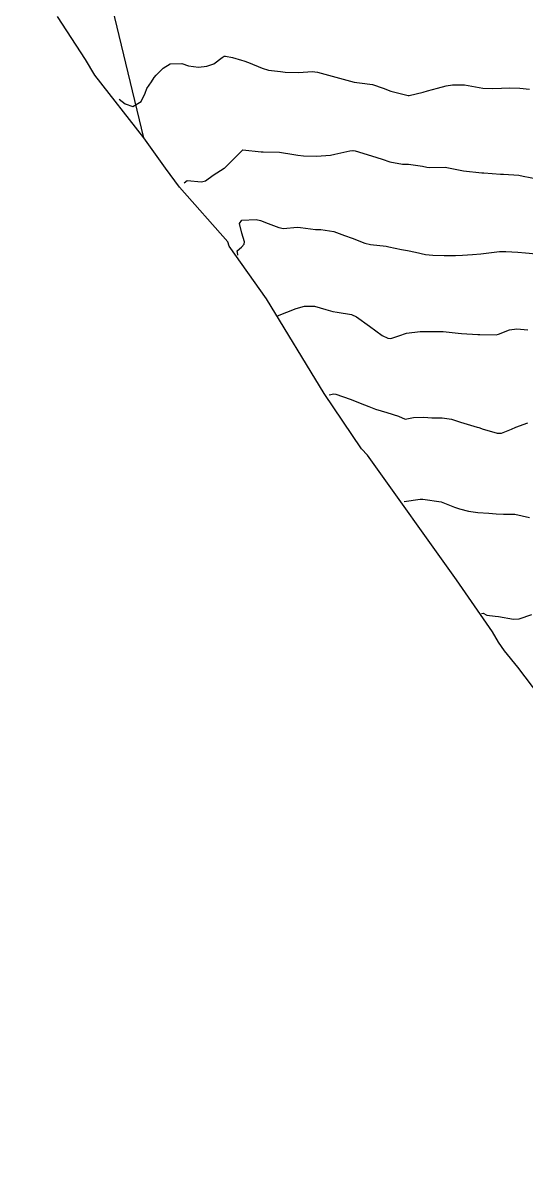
# Model space of a CAD drawing. Header units: metres. Extents: x 292545 to 299085, y 7450245 to 7463078.
# Drawn here: x 295100.2 to 295154.9, y 7462129.7 to 7462254 of the extents above; entities that cross this region are included whole.
import ezdxf

# ---------------------------------------------------------------- set-up
doc = ezdxf.new("R2010")
doc.units = ezdxf.units.M
for name, color, linetype in [('Area', 45, 'Continuous'), ('Curvas de Nivel 1m', 11, 'Continuous'), ('Curvas de Nivel 5m', 15, 'Continuous'), ('Vias Primárias', 230, 'Continuous')]:
    doc.layers.add(name, color=color, linetype=linetype)

msp = doc.modelspace()

# ---------------------------------------------------------------- linework, layer by layer
at = {"layer": 'Area'}
msp.add_polyline3d([(295163.64, 7462171.29, 685.31), (295153.98, 7462184.03, 683.41), (295152.51, 7462185.83, 683.19), (295151.86, 7462186.76, 683.14), (295151.23, 7462187.9, 682.98), (295147.32, 7462193.55, 682.38), (295137.64, 7462207.08, 681.31), (295136.99, 7462207.77, 681.22), (295132.93, 7462213.77, 680.79), (295126.66, 7462224.05, 679.57), (295122.63, 7462229.77, 679.33), (295122.48, 7462230.23, 679.41), (295117.21, 7462236.19, 677.71), (295115.71, 7462238.23, 677.72), (295113.34, 7462241.55, 677.49), (295108.04, 7462248.33, 676.6), (295107.01, 7462250.06, 676.49), (295103.96, 7462254.72, 676.22)], dxfattribs=at)
at = {"layer": 'Curvas de Nivel 1m', "flags": 128}
for points, elevation in [([(295110.67, 7462245.73), (295111.33, 7462245.23), (295112.15, 7462244.95), (295113.06, 7462245.48), (295113.49, 7462246.38), (295113.67, 7462246.88), (295114.19, 7462247.64), (295114.48, 7462248.08), (295114.7, 7462248.36), (295115.45, 7462249.1), (295116.21, 7462249.58), (295117.47, 7462249.6), (295118.2, 7462249.36), (295119.29, 7462249.23), (295120.2, 7462249.33), (295120.94, 7462249.56), (295121.86, 7462250.28), (295122.07, 7462250.42), (295122.22, 7462250.42), (295122.99, 7462250.27), (295123.94, 7462249.99), (295124.21, 7462249.9), (295124.72, 7462249.73), (295126.2, 7462249.12), (295126.88, 7462248.9), (295128.2, 7462248.73), (295128.69, 7462248.69), (295130.2, 7462248.63), (295131.63, 7462248.73), (295132.2, 7462248.69), (295132.62, 7462248.58), (295134.19, 7462248.13), (295136.19, 7462247.6), (295136.77, 7462247.52), (295138.18, 7462247.32), (295139.33, 7462246.92), (295140.17, 7462246.61), (295142.05, 7462246.15), (295142.16, 7462246.15), (295143.69, 7462246.5), (295144.17, 7462246.64), (295145.23, 7462246.95), (295146.18, 7462247.19), (295146.87, 7462247.29), (295148.18, 7462247.28), (295148.99, 7462247.15), (295150.18, 7462246.93), (295151.23, 7462246.88), (295152.18, 7462246.94), (295153.11, 7462246.98), (295154.18, 7462246.95), (295155.23, 7462246.83)], 677), ([(295117.72, 7462236.66), (295118.06, 7462236.89), (295119.61, 7462236.76), (295120.06, 7462236.87), (295120.89, 7462237.47), (295122.07, 7462238.23), (295122.14, 7462238.28), (295124.09, 7462240.25), (295126.09, 7462240.02), (295126.31, 7462240.01), (295128.09, 7462239.98), (295129.63, 7462239.72), (295130.09, 7462239.64), (295130.69, 7462239.57), (295132.09, 7462239.56), (295133.62, 7462239.67), (295134.09, 7462239.75), (295135.74, 7462240.11), (295136.04, 7462240.17), (295136.09, 7462240.17), (295136.3, 7462240.11), (295138.09, 7462239.57), (295139.23, 7462239.22), (295140.08, 7462238.93), (295141.45, 7462238.68), (295142.08, 7462238.67), (295143.62, 7462238.48), (295144.08, 7462238.35), (295144.39, 7462238.33), (295146.08, 7462238.36), (295148.07, 7462237.97), (295150.07, 7462237.75), (295150.29, 7462237.73), (295152.07, 7462237.6), (295152.4, 7462237.58), (295154.07, 7462237.48), (295154.56, 7462237.39), (295156.06, 7462237.1)], 678), ([(295123.55, 7462228.8), (295123.55, 7462228.87), (295123.47, 7462229.25), (295123.97, 7462229.67), (295124.23, 7462230), (295124.27, 7462230.25), (295123.99, 7462231.18), (295123.74, 7462232.25), (295124.01, 7462232.59), (295125.56, 7462232.68), (295126.01, 7462232.57), (295126.87, 7462232.22), (295128, 7462231.79), (295128.51, 7462231.69), (295130, 7462231.82), (295130.37, 7462231.81), (295131.99, 7462231.6), (295132.56, 7462231.59), (295133.99, 7462231.36), (295135.16, 7462230.94), (295135.98, 7462230.63), (295137.34, 7462230.1), (295137.97, 7462229.96), (295139.67, 7462229.77), (295139.97, 7462229.71), (295141.32, 7462229.41), (295141.97, 7462229.31), (295142.87, 7462229.12), (295143.96, 7462228.88), (295144.75, 7462228.79), (295145.96, 7462228.75), (295147.19, 7462228.75), (295147.96, 7462228.79), (295149.05, 7462228.87), (295149.96, 7462228.94), (295151.12, 7462229.09), (295151.97, 7462229.18), (295152.68, 7462229.2), (295153.97, 7462229.13), (295154.79, 7462229.06), (295155.96, 7462228.93)], 679), ([(295133.47, 7462213.61), (295133.98, 7462213.73), (295134.21, 7462213.71), (295135.77, 7462213.15), (295137.32, 7462212.54), (295137.77, 7462212.37), (295138.5, 7462212.08), (295139.76, 7462211.69), (295141.02, 7462211.31), (295141.75, 7462211), (295142.63, 7462211.16), (295143.75, 7462211.2), (295144.62, 7462211.14), (295145.75, 7462211.13), (295146.76, 7462211), (295147.75, 7462210.67), (295149.57, 7462210.13), (295149.74, 7462210.07), (295149.84, 7462210.04), (295150.09, 7462209.95), (295151.74, 7462209.48), (295152.18, 7462209.48), (295153.28, 7462209.91), (295153.75, 7462210.12), (295155.06, 7462210.57)], 681), ([(295141.64, 7462202.04), (295143.38, 7462202.29), (295143.65, 7462202.29), (295145.64, 7462202), (295147.08, 7462201.42), (295147.64, 7462201.23), (295148.61, 7462200.99), (295149.63, 7462200.84), (295150.81, 7462200.76), (295151.63, 7462200.69), (295152.4, 7462200.68), (295153.63, 7462200.67), (295155.22, 7462200.29)], 682), ([(295150.04, 7462189.88), (295150.2, 7462189.9), (295150.62, 7462189.69), (295151.5, 7462189.57), (295151.87, 7462189.55), (295153.49, 7462189.25), (295154.1, 7462189.29), (295155.5, 7462189.77)], 683)]:
    msp.add_lwpolyline(points, dxfattribs=dict(at, elevation=elevation))
at = {"layer": 'Curvas de Nivel 5m', "elevation": 680, "flags": 128}
msp.add_lwpolyline([(295127.88, 7462222.21), (295129.89, 7462222.99), (295130.8, 7462223.26), (295131.89, 7462223.26), (295133.13, 7462222.91), (295133.89, 7462222.69), (295134.36, 7462222.61), (295135.89, 7462222.35), (295136.46, 7462222.1), (295137.87, 7462221.07), (295139.24, 7462220.08), (295139.86, 7462219.77), (295140.17, 7462219.75), (295141.04, 7462220.05), (295141.87, 7462220.31), (295143.38, 7462220.51), (295143.87, 7462220.51), (295144.36, 7462220.51), (295145.86, 7462220.51), (295147.49, 7462220.34), (295147.86, 7462220.29), (295149.62, 7462220.19), (295149.86, 7462220.18), (295151.63, 7462220.15), (295151.86, 7462220.2), (295153.07, 7462220.7), (295153.87, 7462220.81), (295155.07, 7462220.68)], dxfattribs=at)
at = {"layer": 'Vias Primárias', "elevation": 677.49}
msp.add_lwpolyline([(295113.34, 7462241.55), (295103.41, 7462282.87), (295100.44, 7462296.01, -0.482631), (295109.5, 7462307.28), (295151.01, 7462308.03, -0.411875), (295162.27, 7462297.27), (295204.67, 7462129.74)], format="xyb", dxfattribs=at)

doc.saveas('drawing.dxf')
